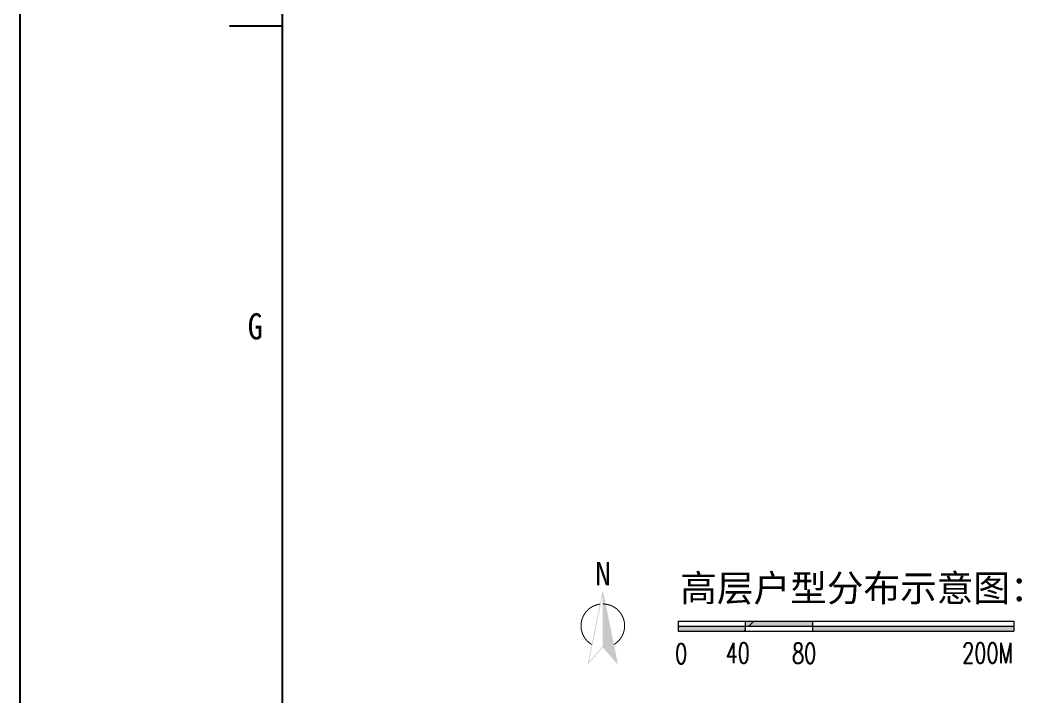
# Model space of a CAD drawing. Extents: x 188590 to 251590, y -4075 to 40422.
# Drawn here: x 188590 to 195751, y 9072 to 13914 of the extents above; entities that cross this region are included whole.
import ezdxf
from ezdxf.enums import TextEntityAlignment as Align

# ---------------------------------------------------------------- set-up
doc = ezdxf.new("R2010")
doc.units = 0
doc.header["$LTSCALE"] = 1000
doc.header["$MEASUREMENT"] = 0
doc.layers.add('7-环境', color=159, linetype='Continuous', lineweight=5)
doc.layers.add('图框', color=7, linetype='Continuous', lineweight=5)
doc.layers.add('PUB_TEXT', color=255, linetype='Continuous')
doc.layers.add('tk', color=253, linetype='Continuous')
doc.styles.add('DIM_FONT', font='SIMPLEX.shx', dxfattribs={"width": 0.8})
doc.styles.add('GHHXMJ_DIM', font='SimSun.ttf')
doc.styles.add('TKZ1', font='SIMHEI.TTF', dxfattribs={"width": 0.7})

# ---------------------------------------------------------------- blocks, each defined once
blk = doc.blocks.new('fasdf')
for p, q in [((342843.7, 689095.5), (342843.7, 733592.6)), ((344716.5, 732843.5), (344716.5, 689844.7)), ((344341.9, 707044.2), (344716.5, 707044.2))]:
    blk.add_line(p, q)
at = {"style": 'TKZ1', "width": 0.85}
blk.add_text('G', height=187.3, dxfattribs=at).set_placement((344525, 704894.2), align=Align.MIDDLE)

msp = doc.modelspace()

# ---------------------------------------------------------------- hatches: boundary and pattern name
at = {"layer": '7-环境', "linetype": 'ByBlock'}
h = msp.add_hatch(dxfattribs=at)
h.set_pattern_fill('ANSI31', color=256, scale=1200, style=0)
h.set_pattern_definition([(45, (-52319.8, 94830.5), (-1347.038, 1347.038), [])])
h.paths.add_polyline_path([(193293.4, 9577.9), (193293.4, 9541.9), (193773.4, 9541.9), (193773.4, 9577.9)])
h.paths.add_polyline_path([(194253.4, 9577.9), (194253.4, 9613.9), (193773.4, 9613.9), (193773.4, 9577.9)])
h.paths.add_polyline_path([(194253.4, 9577.9), (194253.4, 9541.9), (195693.4, 9541.9), (195693.4, 9577.9)])
at = {"layer": '图框'}
for points in [[(192755.4, 9806.4), (192755.4, 9835.6), (192646.1, 9301.8), (192755.4, 9425.7), (192755.4, 9434.5), (192656.3, 9322.2)], [(192758, 9822.8, 0.00244), (192755.4, 9822.8), (192755.4, 9425.5), (192860.8, 9306.1, 0.002695), (192863.5, 9307.3)]]:
    msp.add_hatch(color=256, dxfattribs=at).paths.add_polyline_path(points)
h = msp.add_hatch(color=256, dxfattribs=at)
h.paths.add_polyline_path([(193773.4, 9541.9), (193773.4, 9577.9), (193293.4, 9577.9), (193293.4, 9541.9)])
h.paths.add_polyline_path([(194253.4, 9577.9), (194253.4, 9613.9), (193773.4, 9613.9), (193773.4, 9577.9)])
h.paths.add_polyline_path([(195693.4, 9541.9), (195693.4, 9577.9), (194253.4, 9577.9), (194253.4, 9541.9)])

# ---------------------------------------------------------------- linework, layer by layer
for p, q in [((193293.4, 9613.9), (193293.4, 9541.9)), ((193293.4, 9613.9), (195693.4, 9613.9)), ((193773.4, 9613.9), (193773.4, 9541.9)), ((194253.4, 9613.9), (194253.4, 9541.9)), ((195693.4, 9613.9), (195693.4, 9541.9)), ((193293.4, 9577.9), (195693.4, 9577.9)), ((193293.4, 9541.9), (195693.4, 9541.9))]:
    msp.add_line(p, q, dxfattribs=at)
at = {"layer": '图框', "const_width": 7.32}
for points in [[(192834.9, 9447.2, 0.762759), (192755.4, 9737.2)], [(192735, 9735.9, 0.712076), (192675.9, 9447.2)]]:
    msp.add_lwpolyline(points, format="xyb", dxfattribs=at)

# ---------------------------------------------------------------- block references
at = {"layer": 'tk'}
msp.add_blockref('fasdf', (-154254, -693170.8), dxfattribs=at)

# ---------------------------------------------------------------- texts
at = {"layer": 'PUB_TEXT', "linetype": 'ByBlock', "style": 'GHHXMJ_DIM'}
msp.add_text('N', height=168, dxfattribs=at).set_placement((192699.5, 9869.5))
at = {"layer": 'PUB_TEXT', "style": 'GHHXMJ_DIM'}
msp.add_text('高层户型分布示意图：', height=192, dxfattribs=at).set_placement((194618.4, 9850.7), align=Align.MIDDLE_CENTER)
at = {"layer": '图框', "style": 'DIM_FONT', "width": 0.7}
for s, p in [('40', (193632.9, 9313.9)), ('80', (194108.1, 9311.8)), ('200M', (195324.4, 9314.1)), ('0', (193272.1, 9308.9))]:
    msp.add_text(s, height=144, dxfattribs=at).set_placement(p)

doc.saveas('drawing.dxf')
